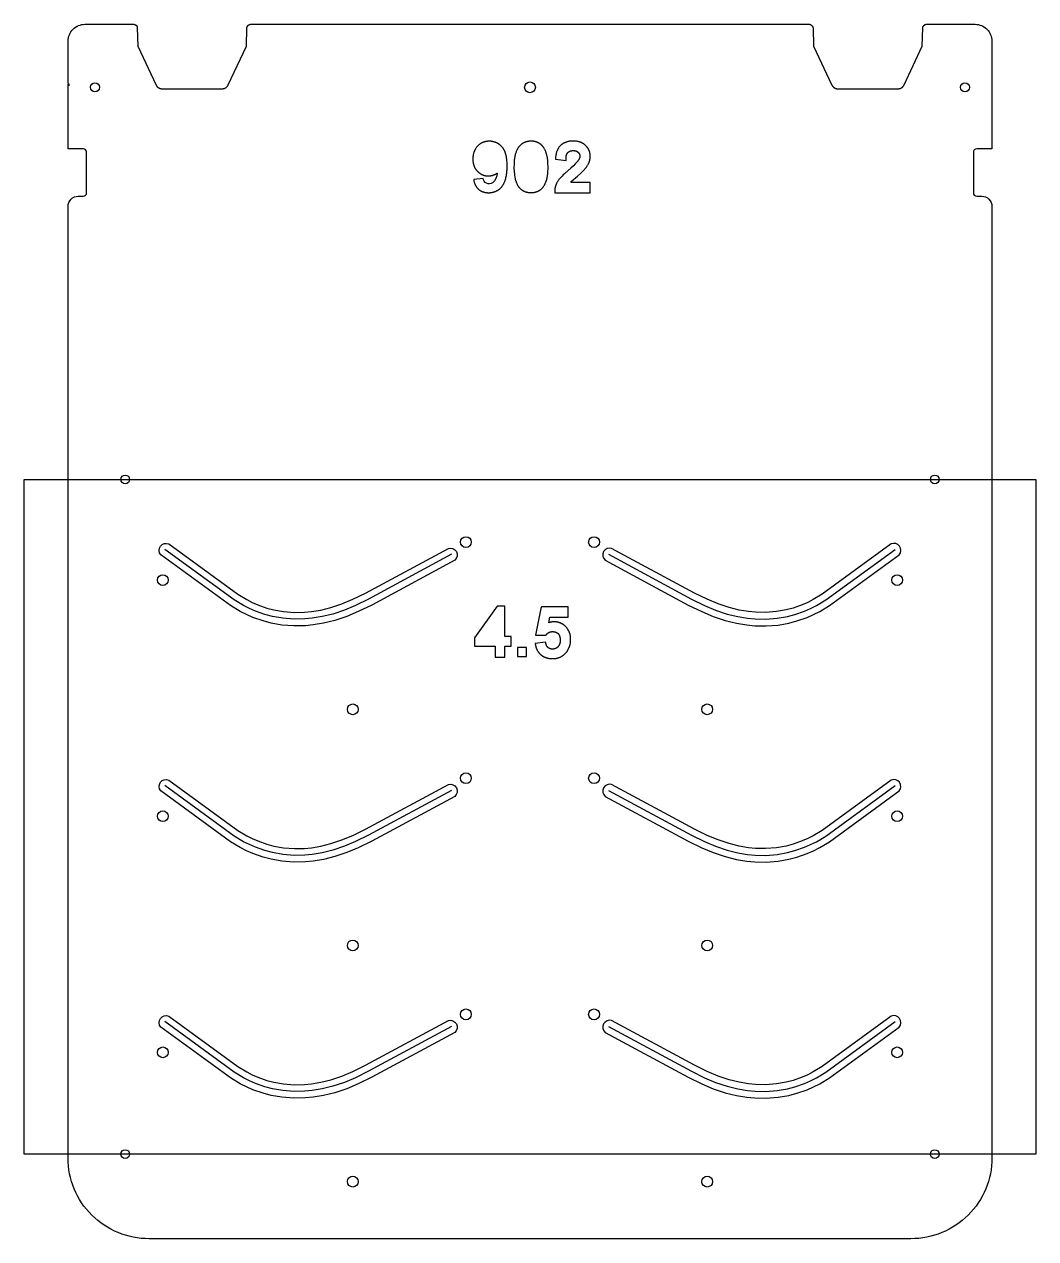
# Model space of a CAD drawing. Extents: x 1404 to 5287, y 970 to 2130.
# Drawn here: x 1765.8 to 2065.8, y 1370.2 to 1730.2 of the extents above; entities that cross this region are included whole.
import ezdxf

# ---------------------------------------------------------------- set-up
doc = ezdxf.new("R2010")
doc.units = 0
doc.header["$MEASUREMENT"] = 0
for name, color, linetype in [('____', 5, 'CONTINUOUS'), ('____78', 3, 'CONTINUOUS'), ('___挂钉孔___', 3, 'CONTINUOUS'), ('底板', 1, 'CONTINUOUS'), ('车缝线', 5, 'CONTINUOUS')]:
    doc.layers.add(name, color=color, linetype=linetype)

msp = doc.modelspace()

# ---------------------------------------------------------------- linework, layer by layer
at = {"layer": '____', "color": 1}
for points in [[(1932.94, 1683.3), (1928.01, 1683.3), (1928.01, 1683.61), (1929.85, 1685.2), (1930.72, 1685.98), (1931.17, 1686.4), (1931.6, 1686.83), (1931.92, 1687.18), (1932.08, 1687.35), (1932.23, 1687.53), (1932.37, 1687.71), (1932.51, 1687.88), (1932.64, 1688.06), (1932.76, 1688.25), (1932.86, 1688.41), (1932.96, 1688.58), (1933.05, 1688.74), (1933.1, 1688.83), (1933.14, 1688.92), (1933.18, 1689), (1933.22, 1689.08), (1933.25, 1689.17), (1933.29, 1689.25), (1933.35, 1689.42), (1933.4, 1689.58), (1933.43, 1689.67), (1933.46, 1689.75), (1933.48, 1689.84), (1933.5, 1689.93), (1933.53, 1690.06), (1933.56, 1690.19), (1933.58, 1690.33), (1933.6, 1690.46), (1933.61, 1690.55), (1933.62, 1690.63), (1933.62, 1690.72), (1933.63, 1690.81), (1933.63, 1690.89), (1933.64, 1690.98), (1933.64, 1691.07), (1933.64, 1691.15), (1933.63, 1691.32), (1933.62, 1691.48), (1933.6, 1691.65), (1933.58, 1691.81), (1933.56, 1691.94), (1933.53, 1692.06), (1933.5, 1692.18), (1933.47, 1692.3), (1933.45, 1692.37), (1933.43, 1692.45), (1933.4, 1692.53), (1933.38, 1692.61), (1933.35, 1692.68), (1933.32, 1692.76), (1933.29, 1692.83), (1933.26, 1692.91), (1933.22, 1692.98), (1933.19, 1693.05), (1933.15, 1693.13), (1933.11, 1693.2), (1933.07, 1693.27), (1933.03, 1693.34), (1932.99, 1693.41), (1932.95, 1693.48), (1932.9, 1693.55), (1932.85, 1693.61), (1932.81, 1693.68), (1932.76, 1693.74), (1932.71, 1693.81), (1932.66, 1693.87), (1932.61, 1693.93), (1932.55, 1694), (1932.46, 1694.1), (1932.37, 1694.2), (1932.27, 1694.29), (1932.17, 1694.39), (1932.1, 1694.44), (1932.04, 1694.5), (1931.97, 1694.55), (1931.9, 1694.61), (1931.82, 1694.67), (1931.73, 1694.74), (1931.64, 1694.8), (1931.55, 1694.86), (1931.45, 1694.91), (1931.36, 1694.97), (1931.26, 1695.02), (1931.16, 1695.07), (1931.02, 1695.14), (1930.87, 1695.2), (1930.72, 1695.26), (1930.57, 1695.31), (1930.49, 1695.34), (1930.4, 1695.37), (1930.23, 1695.42), (1930.05, 1695.46), (1929.88, 1695.5), (1929.7, 1695.53), (1929.52, 1695.55), (1929.33, 1695.58), (1929.14, 1695.59), (1928.95, 1695.6), (1928.77, 1695.61), (1928.58, 1695.61), (1928.39, 1695.61), (1928.2, 1695.6), (1928.02, 1695.59), (1927.89, 1695.58), (1927.77, 1695.57), (1927.64, 1695.55), (1927.52, 1695.54), (1927.4, 1695.52), (1927.27, 1695.49), (1927.15, 1695.47), (1927.03, 1695.44), (1926.92, 1695.41), (1926.81, 1695.38), (1926.7, 1695.35), (1926.59, 1695.32), (1926.48, 1695.28), (1926.38, 1695.24), (1926.27, 1695.2), (1926.17, 1695.16), (1926.09, 1695.12), (1926.01, 1695.09), (1925.94, 1695.05), (1925.86, 1695.01), (1925.79, 1694.97), (1925.71, 1694.93), (1925.64, 1694.89), (1925.57, 1694.84), (1925.5, 1694.8), (1925.43, 1694.75), (1925.36, 1694.7), (1925.29, 1694.66), (1925.23, 1694.61), (1925.16, 1694.56), (1925.09, 1694.5), (1925.03, 1694.45), (1924.92, 1694.36), (1924.82, 1694.26), (1924.72, 1694.16), (1924.62, 1694.05), (1924.53, 1693.95), (1924.44, 1693.84), (1924.35, 1693.72), (1924.27, 1693.61), (1924.22, 1693.54), (1924.18, 1693.46), (1924.13, 1693.39), (1924.09, 1693.32), (1924.05, 1693.25), (1924.01, 1693.17), (1923.97, 1693.1), (1923.93, 1693.02), (1923.89, 1692.94), (1923.86, 1692.86), (1923.79, 1692.7), (1923.73, 1692.54), (1923.67, 1692.37), (1923.62, 1692.19), (1923.57, 1692.01), (1923.52, 1691.84), (1923.49, 1691.66), (1923.45, 1691.47), (1923.43, 1691.29), (1923.4, 1691.11), (1923.38, 1690.93), (1923.32, 1690.27), (1926.46, 1689.8), (1926.47, 1690.61), (1926.47, 1690.71), (1926.47, 1690.82), (1926.48, 1690.92), (1926.49, 1691.02), (1926.51, 1691.12), (1926.52, 1691.21), (1926.53, 1691.25), (1926.54, 1691.3), (1926.55, 1691.34), (1926.56, 1691.39), (1926.58, 1691.43), (1926.59, 1691.47), (1926.6, 1691.51), (1926.61, 1691.55), (1926.63, 1691.59), (1926.64, 1691.63), (1926.66, 1691.67), (1926.68, 1691.71), (1926.69, 1691.74), (1926.71, 1691.78), (1926.73, 1691.81), (1926.75, 1691.84), (1926.76, 1691.88), (1926.78, 1691.91), (1926.81, 1691.94), (1926.83, 1691.98), (1926.85, 1692.01), (1926.87, 1692.04), (1926.89, 1692.07), (1926.92, 1692.1), (1926.94, 1692.12), (1926.96, 1692.15), (1926.99, 1692.18), (1927.02, 1692.21), (1927.04, 1692.23), (1927.07, 1692.26), (1927.1, 1692.29), (1927.13, 1692.31), (1927.15, 1692.34), (1927.18, 1692.36), (1927.21, 1692.38), (1927.24, 1692.4), (1927.27, 1692.43), (1927.3, 1692.45), (1927.34, 1692.47), (1927.37, 1692.49), (1927.4, 1692.51), (1927.43, 1692.53), (1927.47, 1692.54), (1927.5, 1692.56), (1927.53, 1692.58), (1927.57, 1692.59), (1927.61, 1692.61), (1927.64, 1692.62), (1927.68, 1692.64), (1927.71, 1692.65), (1927.75, 1692.66), (1927.79, 1692.67), (1927.83, 1692.69), (1927.87, 1692.7), (1927.91, 1692.71), (1927.95, 1692.72), (1927.99, 1692.73), (1928.03, 1692.73), (1928.12, 1692.75), (1928.17, 1692.75), (1928.21, 1692.76), (1928.31, 1692.77), (1928.41, 1692.78), (1928.5, 1692.78), (1928.6, 1692.78), (1928.69, 1692.78), (1928.78, 1692.77), (1928.87, 1692.76), (1928.96, 1692.75), (1929.04, 1692.74), (1929.12, 1692.73), (1929.16, 1692.72), (1929.2, 1692.71), (1929.24, 1692.7), (1929.28, 1692.69), (1929.32, 1692.68), (1929.35, 1692.67), (1929.39, 1692.66), (1929.43, 1692.64), (1929.46, 1692.63), (1929.5, 1692.62), (1929.53, 1692.6), (1929.56, 1692.59), (1929.6, 1692.57), (1929.63, 1692.56), (1929.66, 1692.54), (1929.69, 1692.52), (1929.72, 1692.51), (1929.75, 1692.49), (1929.78, 1692.47), (1929.81, 1692.45), (1929.84, 1692.43), (1929.87, 1692.41), (1929.9, 1692.39), (1929.93, 1692.37), (1929.96, 1692.34), (1929.98, 1692.32), (1930.01, 1692.3), (1930.04, 1692.27), (1930.06, 1692.25), (1930.09, 1692.23), (1930.11, 1692.2), (1930.13, 1692.18), (1930.16, 1692.15), (1930.18, 1692.12), (1930.2, 1692.1), (1930.22, 1692.07), (1930.24, 1692.05), (1930.26, 1692.02), (1930.28, 1691.99), (1930.3, 1691.97), (1930.32, 1691.94), (1930.34, 1691.91), (1930.35, 1691.89), (1930.37, 1691.86), (1930.38, 1691.83), (1930.4, 1691.81), (1930.41, 1691.78), (1930.42, 1691.75), (1930.43, 1691.72), (1930.45, 1691.69), (1930.46, 1691.66), (1930.47, 1691.64), (1930.48, 1691.61), (1930.49, 1691.58), (1930.49, 1691.55), (1930.5, 1691.52), (1930.51, 1691.49), (1930.52, 1691.46), (1930.52, 1691.43), (1930.53, 1691.39), (1930.53, 1691.36), (1930.54, 1691.33), (1930.54, 1691.29), (1930.54, 1691.26), (1930.55, 1691.23), (1930.55, 1691.19), (1930.55, 1691.15), (1930.55, 1691.1), (1930.55, 1691.06), (1930.55, 1691.02), (1930.54, 1690.98), (1930.54, 1690.95), (1930.54, 1690.92), (1930.53, 1690.88), (1930.53, 1690.84), (1930.52, 1690.8), (1930.51, 1690.76), (1930.5, 1690.72), (1930.49, 1690.68), (1930.48, 1690.64), (1930.47, 1690.61), (1930.46, 1690.57), (1930.44, 1690.53), (1930.43, 1690.49), (1930.4, 1690.42), (1930.38, 1690.38), (1930.36, 1690.33), (1930.32, 1690.25), (1930.28, 1690.16), (1930.23, 1690.08), (1930.18, 1689.99), (1930.12, 1689.9), (1930.06, 1689.81), (1930, 1689.72), (1929.93, 1689.62), (1929.85, 1689.53), (1929.77, 1689.43), (1929.69, 1689.34), (1929.5, 1689.12), (1929.21, 1688.81), (1928.69, 1688.3), (1927.86, 1687.53), (1926.25, 1686.12), (1925.96, 1685.86), (1925.61, 1685.54), (1925.27, 1685.2), (1925.07, 1685), (1924.88, 1684.79), (1924.7, 1684.58), (1924.52, 1684.37), (1924.37, 1684.18), (1924.23, 1683.98), (1924.09, 1683.78), (1923.96, 1683.58), (1923.84, 1683.38), (1923.72, 1683.17), (1923.67, 1683.07), (1923.62, 1682.96), (1923.57, 1682.86), (1923.52, 1682.75), (1923.48, 1682.65), (1923.43, 1682.55), (1923.39, 1682.44), (1923.36, 1682.33), (1923.31, 1682.2), (1923.29, 1682.13), (1923.27, 1682.06), (1923.25, 1681.99), (1923.23, 1681.91), (1923.21, 1681.84), (1923.2, 1681.77), (1923.18, 1681.7), (1923.17, 1681.62), (1923.16, 1681.55), (1923.15, 1681.48), (1923.14, 1681.41), (1923.14, 1681.33), (1923.13, 1681.26), (1923.13, 1681.18), (1923.13, 1681.11), (1923.13, 1681.04), (1923.13, 1680.96), (1923.13, 1680.89), (1923.15, 1680.21), (1933.64, 1680.21), (1933.64, 1683.3)], [(1905.45, 1542.62), (1908.34, 1542.62), (1908.34, 1545.91), (1910.19, 1545.91), (1910.19, 1548.71), (1908.34, 1548.71), (1908.34, 1557.73), (1906.08, 1557.73), (1899.3, 1548.3), (1899.3, 1545.91), (1905.45, 1545.91)], [(1917.33, 1546.68), (1917.35, 1546.47), (1917.37, 1546.36), (1917.38, 1546.26), (1917.4, 1546.16), (1917.42, 1546.05), (1917.44, 1545.95), (1917.47, 1545.85), (1917.49, 1545.75), (1917.52, 1545.65), (1917.55, 1545.55), (1917.58, 1545.45), (1917.61, 1545.36), (1917.65, 1545.26), (1917.68, 1545.17), (1917.72, 1545.07), (1917.76, 1544.98), (1917.8, 1544.89), (1917.85, 1544.8), (1917.89, 1544.71), (1917.94, 1544.62), (1917.99, 1544.53), (1918.04, 1544.45), (1918.09, 1544.36), (1918.15, 1544.28), (1918.21, 1544.19), (1918.27, 1544.11), (1918.33, 1544.03), (1918.39, 1543.95), (1918.45, 1543.88), (1918.52, 1543.8), (1918.58, 1543.73), (1918.65, 1543.65), (1918.72, 1543.58), (1918.8, 1543.51), (1918.87, 1543.44), (1918.95, 1543.37), (1919.02, 1543.31), (1919.1, 1543.24), (1919.18, 1543.18), (1919.26, 1543.12), (1919.34, 1543.06), (1919.43, 1543), (1919.51, 1542.95), (1919.6, 1542.89), (1919.69, 1542.84), (1919.77, 1542.79), (1919.86, 1542.75), (1919.96, 1542.7), (1920.05, 1542.65), (1920.14, 1542.61), (1920.24, 1542.57), (1920.33, 1542.53), (1920.43, 1542.5), (1920.52, 1542.46), (1920.62, 1542.43), (1920.72, 1542.4), (1920.82, 1542.37), (1920.92, 1542.34), (1921.02, 1542.32), (1921.13, 1542.3), (1921.23, 1542.28), (1921.33, 1542.26), (1921.44, 1542.24), (1921.54, 1542.22), (1921.65, 1542.21), (1921.76, 1542.2), (1921.87, 1542.19), (1922.09, 1542.17), (1922.31, 1542.17), (1922.44, 1542.16), (1922.57, 1542.17), (1922.7, 1542.17), (1922.84, 1542.18), (1922.97, 1542.19), (1923.1, 1542.2), (1923.23, 1542.21), (1923.36, 1542.23), (1923.49, 1542.25), (1923.62, 1542.28), (1923.74, 1542.3), (1923.87, 1542.33), (1924, 1542.37), (1924.12, 1542.4), (1924.25, 1542.44), (1924.37, 1542.49), (1924.49, 1542.53), (1924.61, 1542.58), (1924.73, 1542.63), (1924.84, 1542.69), (1924.96, 1542.75), (1925.07, 1542.81), (1925.18, 1542.87), (1925.29, 1542.94), (1925.4, 1543.01), (1925.51, 1543.08), (1925.61, 1543.16), (1925.71, 1543.23), (1925.81, 1543.32), (1925.91, 1543.4), (1926.01, 1543.49), (1926.1, 1543.58), (1926.19, 1543.67), (1926.28, 1543.76), (1926.36, 1543.85), (1926.44, 1543.94), (1926.52, 1544.04), (1926.6, 1544.13), (1926.67, 1544.23), (1926.75, 1544.33), (1926.81, 1544.42), (1926.87, 1544.51), (1926.93, 1544.6), (1926.98, 1544.69), (1927.04, 1544.78), (1927.09, 1544.88), (1927.14, 1544.97), (1927.19, 1545.07), (1927.24, 1545.16), (1927.29, 1545.26), (1927.33, 1545.36), (1927.38, 1545.46), (1927.42, 1545.56), (1927.45, 1545.66), (1927.49, 1545.76), (1927.53, 1545.86), (1927.56, 1545.97), (1927.59, 1546.07), (1927.62, 1546.17), (1927.65, 1546.28), (1927.67, 1546.39), (1927.7, 1546.49), (1927.72, 1546.6), (1927.74, 1546.71), (1927.75, 1546.82), (1927.77, 1546.93), (1927.8, 1547.15), (1927.82, 1547.37), (1927.83, 1547.6), (1927.83, 1547.83), (1927.83, 1548.06), (1927.82, 1548.29), (1927.81, 1548.41), (1927.8, 1548.52), (1927.79, 1548.64), (1927.77, 1548.75), (1927.76, 1548.86), (1927.74, 1548.98), (1927.72, 1549.09), (1927.69, 1549.2), (1927.67, 1549.31), (1927.64, 1549.42), (1927.61, 1549.53), (1927.58, 1549.64), (1927.54, 1549.74), (1927.51, 1549.85), (1927.47, 1549.95), (1927.43, 1550.06), (1927.38, 1550.16), (1927.34, 1550.26), (1927.29, 1550.36), (1927.24, 1550.46), (1927.19, 1550.56), (1927.14, 1550.65), (1927.08, 1550.75), (1927.02, 1550.84), (1926.96, 1550.93), (1926.9, 1551.02), (1926.83, 1551.11), (1926.77, 1551.2), (1926.7, 1551.29), (1926.63, 1551.37), (1926.56, 1551.46), (1926.48, 1551.54), (1926.41, 1551.62), (1926.33, 1551.7), (1926.25, 1551.77), (1926.18, 1551.85), (1926.1, 1551.92), (1926.01, 1551.99), (1925.93, 1552.06), (1925.85, 1552.12), (1925.76, 1552.19), (1925.67, 1552.25), (1925.58, 1552.31), (1925.5, 1552.37), (1925.41, 1552.43), (1925.31, 1552.48), (1925.22, 1552.53), (1925.13, 1552.58), (1925.03, 1552.63), (1924.94, 1552.67), (1924.84, 1552.72), (1924.74, 1552.76), (1924.65, 1552.79), (1924.55, 1552.83), (1924.45, 1552.86), (1924.35, 1552.89), (1924.24, 1552.92), (1924.14, 1552.95), (1924.04, 1552.97), (1923.93, 1553), (1923.82, 1553.02), (1923.72, 1553.03), (1923.61, 1553.05), (1923.5, 1553.06), (1923.4, 1553.07), (1923.29, 1553.08), (1923.19, 1553.09), (1923.09, 1553.09), (1922.99, 1553.09), (1922.89, 1553.09), (1922.73, 1553.09), (1922.63, 1553.09), (1922.53, 1553.08), (1922.43, 1553.07), (1922.33, 1553.06), (1922.24, 1553.05), (1922.14, 1553.03), (1922.04, 1553.01), (1921.95, 1552.99), (1921.79, 1552.96), (1921.64, 1552.92), (1921.48, 1552.87), (1921.33, 1552.82), (1921.66, 1554.48), (1927.07, 1554.48), (1927.07, 1557.56), (1919.14, 1557.56), (1919.02, 1557), (1917.45, 1549.12), (1920.48, 1549.08), (1920.48, 1549.08), (1920.5, 1549.12), (1920.52, 1549.15), (1920.55, 1549.19), (1920.57, 1549.22), (1920.6, 1549.26), (1920.62, 1549.29), (1920.65, 1549.32), (1920.67, 1549.36), (1920.7, 1549.39), (1920.73, 1549.42), (1920.76, 1549.45), (1920.78, 1549.48), (1920.81, 1549.51), (1920.84, 1549.54), (1920.87, 1549.57), (1920.9, 1549.6), (1920.94, 1549.63), (1920.97, 1549.66), (1921, 1549.68), (1921.03, 1549.71), (1921.1, 1549.76), (1921.17, 1549.81), (1921.25, 1549.86), (1921.28, 1549.88), (1921.32, 1549.9), (1921.35, 1549.92), (1921.39, 1549.94), (1921.43, 1549.96), (1921.47, 1549.98), (1921.5, 1550), (1921.54, 1550.01), (1921.58, 1550.03), (1921.62, 1550.04), (1921.66, 1550.06), (1921.7, 1550.07), (1921.74, 1550.08), (1921.78, 1550.1), (1921.83, 1550.11), (1921.87, 1550.12), (1921.92, 1550.13), (1921.97, 1550.14), (1922.01, 1550.14), (1922.06, 1550.15), (1922.11, 1550.16), (1922.16, 1550.16), (1922.21, 1550.17), (1922.27, 1550.17), (1922.33, 1550.17), (1922.38, 1550.18), (1922.44, 1550.18), (1922.5, 1550.18), (1922.62, 1550.17), (1922.68, 1550.17), (1922.74, 1550.16), (1922.8, 1550.16), (1922.86, 1550.15), (1922.92, 1550.14), (1922.99, 1550.13), (1923.05, 1550.12), (1923.11, 1550.11), (1923.18, 1550.1), (1923.24, 1550.08), (1923.31, 1550.06), (1923.38, 1550.04), (1923.44, 1550.01), (1923.5, 1549.99), (1923.56, 1549.96), (1923.62, 1549.94), (1923.67, 1549.91), (1923.72, 1549.88), (1923.78, 1549.85), (1923.83, 1549.81), (1923.88, 1549.78), (1923.93, 1549.74), (1923.98, 1549.7), (1924.03, 1549.66), (1924.06, 1549.63), (1924.09, 1549.6), (1924.12, 1549.57), (1924.15, 1549.54), (1924.18, 1549.51), (1924.21, 1549.47), (1924.23, 1549.44), (1924.26, 1549.41), (1924.29, 1549.37), (1924.32, 1549.33), (1924.34, 1549.29), (1924.37, 1549.25), (1924.39, 1549.21), (1924.42, 1549.17), (1924.44, 1549.13), (1924.46, 1549.08), (1924.49, 1549.02), (1924.52, 1548.96), (1924.55, 1548.89), (1924.57, 1548.83), (1924.6, 1548.76), (1924.62, 1548.69), (1924.64, 1548.62), (1924.65, 1548.55), (1924.67, 1548.46), (1924.69, 1548.37), (1924.71, 1548.28), (1924.72, 1548.19), (1924.73, 1548.12), (1924.73, 1548.04), (1924.74, 1547.97), (1924.74, 1547.89), (1924.75, 1547.74), (1924.74, 1547.59), (1924.74, 1547.5), (1924.74, 1547.41), (1924.73, 1547.32), (1924.72, 1547.23), (1924.71, 1547.14), (1924.7, 1547.05), (1924.68, 1546.96), (1924.66, 1546.88), (1924.65, 1546.82), (1924.64, 1546.77), (1924.62, 1546.71), (1924.61, 1546.66), (1924.59, 1546.6), (1924.57, 1546.55), (1924.55, 1546.49), (1924.54, 1546.44), (1924.51, 1546.39), (1924.49, 1546.34), (1924.47, 1546.28), (1924.45, 1546.23), (1924.42, 1546.18), (1924.39, 1546.13), (1924.37, 1546.09), (1924.34, 1546.04), (1924.3, 1545.98), (1924.26, 1545.92), (1924.22, 1545.86), (1924.17, 1545.81), (1924.13, 1545.75), (1924.08, 1545.7), (1924.03, 1545.65), (1923.98, 1545.59), (1923.94, 1545.55), (1923.89, 1545.5), (1923.83, 1545.46), (1923.78, 1545.42), (1923.73, 1545.38), (1923.67, 1545.34), (1923.62, 1545.3), (1923.59, 1545.29), (1923.56, 1545.27), (1923.51, 1545.24), (1923.45, 1545.21), (1923.39, 1545.18), (1923.33, 1545.16), (1923.27, 1545.13), (1923.2, 1545.11), (1923.14, 1545.09), (1923.08, 1545.07), (1923.01, 1545.06), (1922.94, 1545.04), (1922.87, 1545.03), (1922.8, 1545.02), (1922.73, 1545.01), (1922.66, 1545.01), (1922.58, 1545), (1922.51, 1545), (1922.45, 1545), (1922.4, 1545), (1922.34, 1545), (1922.29, 1545), (1922.24, 1545.01), (1922.18, 1545.01), (1922.13, 1545.02), (1922.08, 1545.02), (1922.02, 1545.03), (1921.97, 1545.04), (1921.92, 1545.05), (1921.87, 1545.06), (1921.82, 1545.08), (1921.77, 1545.09), (1921.71, 1545.11), (1921.67, 1545.13), (1921.62, 1545.15), (1921.57, 1545.17), (1921.53, 1545.19), (1921.48, 1545.21), (1921.44, 1545.23), (1921.39, 1545.26), (1921.35, 1545.28), (1921.31, 1545.31), (1921.27, 1545.34), (1921.22, 1545.37), (1921.18, 1545.4), (1921.14, 1545.44), (1921.11, 1545.47), (1921.07, 1545.51), (1921.03, 1545.54), (1921, 1545.58), (1920.96, 1545.62), (1920.93, 1545.66), (1920.9, 1545.7), (1920.87, 1545.74), (1920.83, 1545.79), (1920.8, 1545.84), (1920.77, 1545.89), (1920.74, 1545.94), (1920.71, 1545.99), (1920.69, 1546.05), (1920.66, 1546.1), (1920.64, 1546.16), (1920.61, 1546.22), (1920.59, 1546.29), (1920.56, 1546.35), (1920.54, 1546.42), (1920.52, 1546.49), (1920.5, 1546.56), (1920.48, 1546.64), (1920.46, 1546.71), (1920.44, 1546.79), (1920.43, 1546.87), (1920.4, 1547.02), (1920.4, 1547.02), (1917.33, 1546.68), (1917.33, 1546.68)]]:
    msp.add_lwpolyline(points, close=True, dxfattribs=at)
msp.add_lwpolyline([(1899.07, 1684.19), (1899.07, 1684.19), (1899.12, 1683.86), (1899.15, 1683.7), (1899.19, 1683.54), (1899.23, 1683.39), (1899.27, 1683.23), (1899.32, 1683.08), (1899.38, 1682.93), (1899.44, 1682.79), (1899.47, 1682.72), (1899.5, 1682.65), (1899.53, 1682.58), (1899.57, 1682.51), (1899.6, 1682.45), (1899.64, 1682.38), (1899.68, 1682.31), (1899.72, 1682.25), (1899.76, 1682.18), (1899.8, 1682.12), (1899.84, 1682.06), (1899.89, 1682), (1899.93, 1681.93), (1899.98, 1681.87), (1900.03, 1681.82), (1900.07, 1681.76), (1900.12, 1681.7), (1900.17, 1681.64), (1900.23, 1681.59), (1900.28, 1681.53), (1900.33, 1681.48), (1900.39, 1681.43), (1900.44, 1681.38), (1900.5, 1681.33), (1900.56, 1681.28), (1900.61, 1681.23), (1900.67, 1681.18), (1900.73, 1681.14), (1900.79, 1681.09), (1900.86, 1681.05), (1900.92, 1681.01), (1900.98, 1680.97), (1901.05, 1680.93), (1901.11, 1680.89), (1901.18, 1680.85), (1901.24, 1680.81), (1901.31, 1680.78), (1901.38, 1680.75), (1901.45, 1680.71), (1901.52, 1680.68), (1901.59, 1680.65), (1901.66, 1680.62), (1901.73, 1680.59), (1901.8, 1680.57), (1901.87, 1680.54), (1901.95, 1680.52), (1902.02, 1680.5), (1902.1, 1680.47), (1902.25, 1680.43), (1902.4, 1680.4), (1902.56, 1680.37), (1902.71, 1680.35), (1902.87, 1680.33), (1903.03, 1680.31), (1903.18, 1680.3), (1903.33, 1680.29), (1903.47, 1680.29), (1903.61, 1680.29), (1903.75, 1680.3), (1903.88, 1680.3), (1904, 1680.31), (1904.13, 1680.32), (1904.26, 1680.34), (1904.36, 1680.35), (1904.47, 1680.37), (1904.57, 1680.39), (1904.68, 1680.41), (1904.78, 1680.43), (1904.89, 1680.45), (1904.99, 1680.48), (1905.09, 1680.51), (1905.19, 1680.54), (1905.29, 1680.58), (1905.39, 1680.61), (1905.48, 1680.65), (1905.58, 1680.69), (1905.68, 1680.73), (1905.77, 1680.77), (1905.86, 1680.82), (1905.95, 1680.87), (1906.05, 1680.92), (1906.13, 1680.97), (1906.22, 1681.02), (1906.31, 1681.08), (1906.4, 1681.14), (1906.48, 1681.2), (1906.56, 1681.26), (1906.68, 1681.35), (1906.79, 1681.45), (1906.9, 1681.54), (1907.01, 1681.64), (1907.11, 1681.74), (1907.2, 1681.85), (1907.29, 1681.95), (1907.38, 1682.06), (1907.47, 1682.16), (1907.55, 1682.27), (1907.63, 1682.38), (1907.7, 1682.49), (1907.77, 1682.6), (1907.84, 1682.71), (1907.91, 1682.83), (1907.97, 1682.94), (1908.03, 1683.06), (1908.09, 1683.18), (1908.15, 1683.31), (1908.21, 1683.44), (1908.26, 1683.57), (1908.31, 1683.7), (1908.36, 1683.83), (1908.41, 1683.97), (1908.5, 1684.24), (1908.58, 1684.52), (1908.65, 1684.81), (1908.72, 1685.12), (1908.78, 1685.42), (1908.83, 1685.75), (1908.88, 1686.08), (1908.91, 1686.42), (1908.94, 1686.75), (1908.97, 1687.06), (1908.98, 1687.37), (1909, 1687.99), (1909, 1688.34), (1909, 1688.69), (1908.99, 1689.04), (1908.97, 1689.39), (1908.95, 1689.69), (1908.92, 1689.98), (1908.88, 1690.28), (1908.84, 1690.57), (1908.79, 1690.89), (1908.72, 1691.21), (1908.68, 1691.37), (1908.64, 1691.53), (1908.6, 1691.69), (1908.55, 1691.84), (1908.51, 1691.98), (1908.47, 1692.11), (1908.42, 1692.24), (1908.37, 1692.37), (1908.31, 1692.51), (1908.26, 1692.63), (1908.2, 1692.76), (1908.13, 1692.89), (1908.05, 1693.04), (1908.01, 1693.12), (1907.97, 1693.19), (1907.92, 1693.27), (1907.87, 1693.34), (1907.82, 1693.41), (1907.77, 1693.48), (1907.7, 1693.59), (1907.62, 1693.68), (1907.54, 1693.78), (1907.46, 1693.87), (1907.39, 1693.95), (1907.32, 1694.03), (1907.25, 1694.1), (1907.17, 1694.18), (1907.09, 1694.25), (1907.02, 1694.32), (1906.94, 1694.39), (1906.86, 1694.46), (1906.75, 1694.54), (1906.65, 1694.62), (1906.56, 1694.68), (1906.48, 1694.74), (1906.39, 1694.79), (1906.31, 1694.85), (1906.22, 1694.9), (1906.13, 1694.95), (1906.04, 1695), (1905.95, 1695.04), (1905.85, 1695.09), (1905.76, 1695.13), (1905.66, 1695.17), (1905.57, 1695.21), (1905.47, 1695.25), (1905.37, 1695.28), (1905.27, 1695.31), (1905.17, 1695.34), (1905.07, 1695.37), (1904.97, 1695.39), (1904.87, 1695.42), (1904.77, 1695.44), (1904.67, 1695.46), (1904.57, 1695.48), (1904.46, 1695.49), (1904.36, 1695.5), (1904.26, 1695.52), (1904.15, 1695.53), (1904.05, 1695.53), (1903.94, 1695.54), (1903.79, 1695.54), (1903.63, 1695.55), (1903.47, 1695.54), (1903.31, 1695.53), (1903.19, 1695.52), (1903.07, 1695.51), (1902.96, 1695.5), (1902.84, 1695.48), (1902.72, 1695.46), (1902.6, 1695.44), (1902.48, 1695.41), (1902.37, 1695.38), (1902.25, 1695.35), (1902.13, 1695.31), (1902.01, 1695.27), (1901.89, 1695.23), (1901.78, 1695.18), (1901.66, 1695.13), (1901.55, 1695.08), (1901.44, 1695.03), (1901.33, 1694.97), (1901.22, 1694.91), (1901.12, 1694.84), (1901.02, 1694.78), (1900.91, 1694.71), (1900.81, 1694.63), (1900.72, 1694.56), (1900.62, 1694.48), (1900.53, 1694.4), (1900.43, 1694.32), (1900.34, 1694.23), (1900.26, 1694.14), (1900.17, 1694.05), (1900.09, 1693.95), (1900.01, 1693.86), (1899.93, 1693.76), (1899.85, 1693.65), (1899.78, 1693.55), (1899.71, 1693.44), (1899.64, 1693.33), (1899.58, 1693.22), (1899.51, 1693.11), (1899.45, 1693), (1899.4, 1692.88), (1899.34, 1692.77), (1899.29, 1692.65), (1899.24, 1692.53), (1899.19, 1692.4), (1899.14, 1692.28), (1899.1, 1692.16), (1899.06, 1692.03), (1899.03, 1691.91), (1898.99, 1691.78), (1898.96, 1691.65), (1898.93, 1691.52), (1898.91, 1691.39), (1898.89, 1691.26), (1898.87, 1691.13), (1898.85, 1691), (1898.84, 1690.87), (1898.82, 1690.68), (1898.81, 1690.5), (1898.81, 1690.31), (1898.81, 1690.12), (1898.82, 1689.95), (1898.83, 1689.78), (1898.85, 1689.59), (1898.87, 1689.39), (1898.9, 1689.21), (1898.93, 1689.02), (1898.95, 1688.93), (1898.98, 1688.83), (1899, 1688.74), (1899.03, 1688.65), (1899.05, 1688.56), (1899.08, 1688.47), (1899.11, 1688.38), (1899.14, 1688.3), (1899.17, 1688.21), (1899.21, 1688.12), (1899.25, 1688.04), (1899.28, 1687.95), (1899.32, 1687.87), (1899.36, 1687.79), (1899.41, 1687.71), (1899.45, 1687.63), (1899.5, 1687.55), (1899.54, 1687.47), (1899.59, 1687.39), (1899.64, 1687.31), (1899.69, 1687.24), (1899.75, 1687.16), (1899.8, 1687.09), (1899.86, 1687.02), (1899.92, 1686.95), (1899.97, 1686.88), (1900.04, 1686.81), (1900.1, 1686.74), (1900.16, 1686.67), (1900.22, 1686.61), (1900.28, 1686.55), (1900.35, 1686.48), (1900.42, 1686.42), (1900.48, 1686.36), (1900.55, 1686.3), (1900.62, 1686.25), (1900.69, 1686.19), (1900.76, 1686.14), (1900.83, 1686.09), (1900.9, 1686.04), (1900.97, 1685.99), (1901.05, 1685.94), (1901.12, 1685.89), (1901.2, 1685.85), (1901.27, 1685.81), (1901.35, 1685.77), (1901.43, 1685.73), (1901.5, 1685.69), (1901.58, 1685.65), (1901.66, 1685.62), (1901.74, 1685.58), (1901.82, 1685.55), (1901.9, 1685.52), (1901.99, 1685.49), (1902.07, 1685.47), (1902.15, 1685.44), (1902.23, 1685.42), (1902.32, 1685.4), (1902.4, 1685.38), (1902.49, 1685.36), (1902.57, 1685.34), (1902.66, 1685.33), (1902.74, 1685.32), (1902.82, 1685.31), (1902.91, 1685.3), (1902.99, 1685.29), (1903.16, 1685.28), (1903.3, 1685.27), (1903.43, 1685.27), (1903.56, 1685.27), (1903.7, 1685.28), (1903.8, 1685.28), (1903.9, 1685.29), (1904, 1685.3), (1904.1, 1685.32), (1904.2, 1685.33), (1904.3, 1685.35), (1904.4, 1685.37), (1904.49, 1685.39), (1904.62, 1685.43), (1904.74, 1685.46), (1904.87, 1685.5), (1904.99, 1685.54), (1905.08, 1685.58), (1905.17, 1685.61), (1905.26, 1685.65), (1905.35, 1685.69), (1905.44, 1685.73), (1905.53, 1685.78), (1905.62, 1685.82), (1905.71, 1685.87), (1905.77, 1685.91), (1905.84, 1685.95), (1905.91, 1686), (1905.98, 1686.04), (1906.03, 1686.08, -0.189814), (1904.67, 1683.24, -0.57476), (1901.85, 1684.54), (1901.85, 1684.54)], format="xyb", close=True, dxfattribs=at)
for points in [[(1911.02, 1687.93), (1911.02, 1687.41), (1911.04, 1686.89), (1911.08, 1686.37), (1911.13, 1685.85), (1911.18, 1685.44), (1911.25, 1685.03), (1911.29, 1684.83), (1911.33, 1684.63), (1911.37, 1684.43), (1911.42, 1684.23), (1911.5, 1683.97), (1911.58, 1683.71), (1911.62, 1683.58), (1911.67, 1683.46), (1911.72, 1683.33), (1911.77, 1683.21), (1911.84, 1683.03), (1911.92, 1682.86), (1912, 1682.7), (1912.09, 1682.53), (1912.19, 1682.37), (1912.24, 1682.29), (1912.29, 1682.21), (1912.34, 1682.13), (1912.39, 1682.06), (1912.45, 1681.98), (1912.5, 1681.91), (1912.51, 1681.9), (1912.6, 1681.79), (1912.7, 1681.69), (1912.79, 1681.59), (1912.89, 1681.49), (1912.99, 1681.4), (1913.1, 1681.31), (1913.21, 1681.22), (1913.32, 1681.13), (1913.38, 1681.09), (1913.44, 1681.05), (1913.5, 1681.01), (1913.56, 1680.97), (1913.62, 1680.93), (1913.68, 1680.9), (1913.75, 1680.86), (1913.81, 1680.83), (1913.94, 1680.76), (1914.07, 1680.7), (1914.2, 1680.65), (1914.34, 1680.59), (1914.47, 1680.55), (1914.61, 1680.51), (1914.75, 1680.47), (1914.89, 1680.43), (1915.02, 1680.41), (1915.16, 1680.38), (1915.31, 1680.36), (1915.45, 1680.34), (1915.6, 1680.33), (1915.76, 1680.32), (1915.91, 1680.31), (1916.06, 1680.31), (1916.28, 1680.31), (1916.38, 1680.32), (1916.49, 1680.32), (1916.59, 1680.33), (1916.7, 1680.34), (1916.81, 1680.35), (1916.91, 1680.37), (1917.02, 1680.39), (1917.12, 1680.41), (1917.23, 1680.43), (1917.33, 1680.45), (1917.43, 1680.48), (1917.54, 1680.51), (1917.64, 1680.54), (1917.74, 1680.57), (1917.84, 1680.61), (1917.93, 1680.64), (1918.03, 1680.68), (1918.12, 1680.73), (1918.22, 1680.77), (1918.31, 1680.82), (1918.4, 1680.87), (1918.49, 1680.92), (1918.59, 1680.98), (1918.69, 1681.05), (1918.78, 1681.12), (1918.88, 1681.19), (1918.97, 1681.26), (1919.06, 1681.34), (1919.15, 1681.42), (1919.24, 1681.5), (1919.3, 1681.56), (1919.36, 1681.62), (1919.41, 1681.68), (1919.47, 1681.74), (1919.53, 1681.81), (1919.58, 1681.87), (1919.64, 1681.94), (1919.69, 1682.01), (1919.79, 1682.14), (1919.88, 1682.28), (1919.98, 1682.43), (1920.06, 1682.57), (1920.12, 1682.67), (1920.17, 1682.77), (1920.22, 1682.87), (1920.27, 1682.97), (1920.32, 1683.08), (1920.37, 1683.18), (1920.45, 1683.39), (1920.51, 1683.53), (1920.55, 1683.66), (1920.6, 1683.8), (1920.65, 1683.94), (1920.72, 1684.19), (1920.78, 1684.44), (1920.84, 1684.69), (1920.89, 1684.95), (1920.94, 1685.23), (1920.98, 1685.51), (1921.02, 1685.8), (1921.05, 1686.08), (1921.07, 1686.38), (1921.09, 1686.68), (1921.12, 1687.27), (1921.13, 1687.71), (1921.13, 1688.14), (1921.11, 1688.73), (1921.09, 1689.32), (1921.05, 1689.8), (1921.02, 1690.04), (1921, 1690.28), (1920.97, 1690.51), (1920.93, 1690.73), (1920.89, 1690.93), (1920.85, 1691.12), (1920.81, 1691.32), (1920.75, 1691.51), (1920.71, 1691.68), (1920.6, 1692.03), (1920.54, 1692.19), (1920.48, 1692.35), (1920.42, 1692.51), (1920.36, 1692.66), (1920.29, 1692.81), (1920.23, 1692.95), (1920.16, 1693.09), (1920.09, 1693.23), (1920.01, 1693.36), (1919.96, 1693.46), (1919.9, 1693.55), (1919.84, 1693.65), (1919.78, 1693.74), (1919.69, 1693.86), (1919.65, 1693.92), (1919.6, 1693.98), (1919.56, 1694.04), (1919.51, 1694.09), (1919.46, 1694.15), (1919.41, 1694.2), (1919.34, 1694.28), (1919.27, 1694.35), (1919.2, 1694.42), (1919.12, 1694.49), (1919.05, 1694.55), (1918.97, 1694.61), (1918.89, 1694.68), (1918.81, 1694.74), (1918.75, 1694.78), (1918.68, 1694.82), (1918.62, 1694.87), (1918.56, 1694.91), (1918.49, 1694.95), (1918.42, 1694.99), (1918.36, 1695.02), (1918.29, 1695.06), (1918.2, 1695.1), (1918.11, 1695.14), (1918.03, 1695.18), (1917.94, 1695.22), (1917.85, 1695.25), (1917.76, 1695.29), (1917.67, 1695.32), (1917.58, 1695.35), (1917.5, 1695.37), (1917.42, 1695.39), (1917.34, 1695.41), (1917.26, 1695.43), (1917.1, 1695.47), (1916.94, 1695.49), (1916.78, 1695.52), (1916.62, 1695.54), (1916.46, 1695.55), (1916.3, 1695.56), (1916.09, 1695.56), (1915.89, 1695.56), (1915.78, 1695.56), (1915.68, 1695.55), (1915.58, 1695.54), (1915.48, 1695.53), (1915.38, 1695.52), (1915.29, 1695.51), (1915.2, 1695.5), (1915.1, 1695.48), (1915.01, 1695.46), (1914.92, 1695.44), (1914.83, 1695.42), (1914.74, 1695.4), (1914.65, 1695.38), (1914.56, 1695.35), (1914.47, 1695.32), (1914.38, 1695.29), (1914.29, 1695.26), (1914.2, 1695.22), (1914.12, 1695.19), (1914.03, 1695.15), (1913.94, 1695.11), (1913.85, 1695.06), (1913.77, 1695.01), (1913.68, 1694.96), (1913.6, 1694.91), (1913.51, 1694.86), (1913.43, 1694.81), (1913.35, 1694.75), (1913.27, 1694.69), (1913.19, 1694.62), (1913.11, 1694.56), (1913.04, 1694.49), (1912.94, 1694.4), (1912.84, 1694.3), (1912.74, 1694.2), (1912.65, 1694.1), (1912.56, 1694), (1912.48, 1693.89), (1912.4, 1693.78), (1912.32, 1693.67), (1912.26, 1693.58), (1912.2, 1693.49), (1912.14, 1693.39), (1912.09, 1693.3), (1912.03, 1693.2), (1911.98, 1693.11), (1911.93, 1693.01), (1911.88, 1692.91), (1911.79, 1692.72), (1911.71, 1692.52), (1911.63, 1692.32), (1911.56, 1692.12), (1911.49, 1691.88), (1911.42, 1691.64), (1911.35, 1691.39), (1911.3, 1691.14), (1911.25, 1690.86), (1911.2, 1690.58), (1911.16, 1690.3), (1911.12, 1690.02), (1911.09, 1689.64), (1911.06, 1689.26), (1911.03, 1688.59), (1911.02, 1687.93)], [(1912.07, 1542.82), (1914.72, 1542.82), (1914.72, 1545.47), (1912.07, 1545.47), (1912.07, 1542.82)]]:
    msp.add_lwpolyline(points, dxfattribs=at)
at = {"layer": '____78', "color": 3}
msp.add_lwpolyline([(1778.77, 1712.73), (1778.77, 1725.22, -0.414259), (1783.77, 1730.22), (1798.28, 1730.21), (1798.3, 1730.21), (1798.33, 1730.21), (1798.35, 1730.21), (1798.38, 1730.2), (1798.4, 1730.2), (1798.43, 1730.19), (1798.45, 1730.19), (1798.47, 1730.18), (1798.5, 1730.18), (1798.52, 1730.17), (1798.54, 1730.16), (1798.57, 1730.15), (1798.59, 1730.14), (1798.61, 1730.14), (1798.63, 1730.13), (1798.65, 1730.12), (1798.68, 1730.11), (1798.7, 1730.1), (1798.72, 1730.08), (1798.74, 1730.07), (1798.76, 1730.06), (1798.78, 1730.05), (1798.8, 1730.03), (1798.82, 1730.02), (1798.84, 1730.01), (1798.86, 1729.99), (1798.88, 1729.98), (1798.89, 1729.96), (1798.91, 1729.95), (1798.93, 1729.93), (1798.95, 1729.92), (1798.96, 1729.9), (1798.98, 1729.88), (1799, 1729.87), (1799.01, 1729.85), (1799.03, 1729.83), (1799.04, 1729.81), (1799.06, 1729.79), (1799.07, 1729.77), (1799.09, 1729.75), (1799.1, 1729.74), (1799.11, 1729.72), (1799.12, 1729.7), (1799.14, 1729.67), (1799.15, 1729.65), (1799.16, 1729.63), (1799.17, 1729.61), (1799.18, 1729.59), (1799.19, 1729.57), (1799.2, 1729.55), (1799.21, 1729.52), (1799.22, 1729.5), (1799.23, 1729.48), (1799.23, 1729.46), (1799.24, 1729.43), (1799.25, 1729.41), (1799.25, 1729.39), (1799.26, 1729.36), (1799.26, 1729.34), (1799.27, 1729.31), (1799.27, 1729.29), (1799.27, 1729.26), (1799.28, 1729.24), (1799.28, 1729.21), (1799.45, 1723.77), (1799.45, 1723.77), (1804.86, 1712.2), (1804.87, 1712.17), (1804.89, 1712.14), (1804.91, 1712.11), (1804.93, 1712.07), (1804.95, 1712.04), (1804.96, 1712.01), (1804.98, 1711.98), (1805.01, 1711.96), (1805.03, 1711.93), (1805.05, 1711.9), (1805.07, 1711.87), (1805.09, 1711.84), (1805.11, 1711.82), (1805.14, 1711.79), (1805.16, 1711.76), (1805.18, 1711.74), (1805.21, 1711.71), (1805.23, 1711.69), (1805.26, 1711.66), (1805.28, 1711.64), (1805.31, 1711.61), (1805.34, 1711.59), (1805.36, 1711.57), (1805.39, 1711.55), (1805.42, 1711.53), (1805.45, 1711.5), (1805.48, 1711.48), (1805.5, 1711.46), (1805.53, 1711.44), (1805.56, 1711.42), (1805.59, 1711.41), (1805.62, 1711.39), (1805.65, 1711.37), (1805.68, 1711.35), (1805.71, 1711.34), (1805.75, 1711.32), (1805.78, 1711.31), (1805.81, 1711.29), (1805.84, 1711.28), (1805.87, 1711.26), (1805.91, 1711.25), (1805.94, 1711.24), (1805.97, 1711.23), (1806, 1711.21), (1806.04, 1711.2), (1806.07, 1711.19), (1806.11, 1711.18), (1806.14, 1711.17), (1806.17, 1711.17), (1806.21, 1711.16), (1806.24, 1711.15), (1806.28, 1711.14), (1806.31, 1711.14), (1806.35, 1711.13), (1806.38, 1711.13), (1806.42, 1711.12), (1806.46, 1711.12), (1806.49, 1711.12), (1806.53, 1711.11), (1806.56, 1711.11), (1806.6, 1711.11), (1824.46, 1711.11), (1824.54, 1711.11), (1824.57, 1711.11), (1824.61, 1711.12), (1824.64, 1711.12), (1824.68, 1711.12), (1824.72, 1711.13), (1824.75, 1711.13), (1824.79, 1711.14), (1824.82, 1711.14), (1824.86, 1711.15), (1824.89, 1711.16), (1824.93, 1711.16), (1824.96, 1711.17), (1824.99, 1711.18), (1825.03, 1711.19), (1825.06, 1711.2), (1825.1, 1711.21), (1825.13, 1711.22), (1825.16, 1711.24), (1825.2, 1711.25), (1825.23, 1711.26), (1825.26, 1711.28), (1825.29, 1711.29), (1825.32, 1711.3), (1825.36, 1711.32), (1825.39, 1711.34), (1825.42, 1711.35), (1825.45, 1711.37), (1825.48, 1711.39), (1825.51, 1711.4), (1825.54, 1711.42), (1825.57, 1711.44), (1825.6, 1711.46), (1825.63, 1711.48), (1825.65, 1711.5), (1825.68, 1711.52), (1825.71, 1711.55), (1825.74, 1711.57), (1825.76, 1711.59), (1825.79, 1711.61), (1825.82, 1711.64), (1825.84, 1711.66), (1825.87, 1711.69), (1825.89, 1711.71), (1825.92, 1711.74), (1825.94, 1711.76), (1825.96, 1711.79), (1825.99, 1711.81), (1826.01, 1711.84), (1826.03, 1711.87), (1826.05, 1711.9), (1826.08, 1711.93), (1826.1, 1711.95), (1826.12, 1711.98), (1826.14, 1712.01), (1826.16, 1712.04), (1826.17, 1712.07), (1826.19, 1712.11), (1826.21, 1712.14), (1826.23, 1712.17), (1826.24, 1712.2), (1826.26, 1712.23), (1831.64, 1723.77), (1831.82, 1729.21), (1831.82, 1729.24), (1831.82, 1729.26), (1831.83, 1729.29), (1831.83, 1729.31), (1831.84, 1729.33), (1831.84, 1729.36), (1831.85, 1729.38), (1831.85, 1729.41), (1831.86, 1729.43), (1831.87, 1729.45), (1831.88, 1729.47), (1831.89, 1729.5), (1831.89, 1729.52), (1831.9, 1729.54), (1831.91, 1729.56), (1831.92, 1729.58), (1831.93, 1729.6), (1831.95, 1729.63), (1831.96, 1729.65), (1831.97, 1729.67), (1831.98, 1729.69), (1831.99, 1729.71), (1832.01, 1729.73), (1832.02, 1729.74), (1832.03, 1729.76), (1832.05, 1729.78), (1832.06, 1729.8), (1832.08, 1729.82), (1832.09, 1729.84), (1832.11, 1729.85), (1832.12, 1729.87), (1832.14, 1729.89), (1832.16, 1729.9), (1832.18, 1729.92), (1832.19, 1729.94), (1832.21, 1729.95), (1832.23, 1729.97), (1832.25, 1729.98), (1832.27, 1730), (1832.28, 1730.01), (1832.3, 1730.02), (1832.32, 1730.04), (1832.34, 1730.05), (1832.36, 1730.06), (1832.38, 1730.07), (1832.4, 1730.08), (1832.43, 1730.1), (1832.45, 1730.11), (1832.47, 1730.12), (1832.49, 1730.13), (1832.51, 1730.13), (1832.53, 1730.14), (1832.56, 1730.15), (1832.58, 1730.16), (1832.6, 1730.17), (1832.62, 1730.17), (1832.65, 1730.18), (1832.67, 1730.19), (1832.69, 1730.19), (1832.72, 1730.2), (1832.74, 1730.2), (1832.77, 1730.21), (1832.79, 1730.21), (1832.82, 1730.21), (1998.73, 1730.21), (1998.77, 1730.2), (1998.82, 1730.18), (1998.86, 1730.17), (1998.9, 1730.15), (1998.95, 1730.13), (1998.99, 1730.11), (1999.03, 1730.09), (1999.07, 1730.07), (1999.11, 1730.04), (1999.15, 1730.02), (1999.18, 1729.99), (1999.22, 1729.96), (1999.26, 1729.93), (1999.29, 1729.9), (1999.32, 1729.87), (1999.36, 1729.84), (1999.39, 1729.81), (1999.42, 1729.78), (1999.45, 1729.74), (1999.48, 1729.71), (1999.51, 1729.67), (1999.53, 1729.63), (1999.56, 1729.59), (1999.58, 1729.55), (1999.6, 1729.51), (1999.63, 1729.47), (1999.65, 1729.43), (1999.67, 1729.39), (1999.68, 1729.35), (1999.7, 1729.3), (1999.71, 1729.26), (1999.73, 1729.21), (1999.9, 1723.77), (1999.9, 1723.77), (2005.31, 1712.2), (2005.33, 1712.17), (2005.34, 1712.13), (2005.36, 1712.1), (2005.38, 1712.07), (2005.4, 1712.04), (2005.42, 1712.01), (2005.44, 1711.98), (2005.46, 1711.95), (2005.48, 1711.92), (2005.5, 1711.89), (2005.52, 1711.87), (2005.55, 1711.84), (2005.57, 1711.81), (2005.59, 1711.79), (2005.62, 1711.76), (2005.64, 1711.73), (2005.66, 1711.71), (2005.69, 1711.68), (2005.71, 1711.66), (2005.74, 1711.63), (2005.77, 1711.61), (2005.79, 1711.59), (2005.82, 1711.57), (2005.85, 1711.54), (2005.87, 1711.52), (2005.9, 1711.5), (2005.93, 1711.48), (2005.96, 1711.46), (2005.99, 1711.44), (2006.02, 1711.42), (2006.05, 1711.4), (2006.08, 1711.38), (2006.11, 1711.37), (2006.14, 1711.35), (2006.17, 1711.33), (2006.2, 1711.32), (2006.23, 1711.3), (2006.26, 1711.29), (2006.29, 1711.27), (2006.33, 1711.26), (2006.36, 1711.25), (2006.39, 1711.23), (2006.43, 1711.22), (2006.46, 1711.21), (2006.49, 1711.2), (2006.53, 1711.19), (2006.56, 1711.18), (2006.59, 1711.17), (2006.63, 1711.16), (2006.66, 1711.15), (2006.7, 1711.15), (2006.73, 1711.14), (2006.77, 1711.13), (2006.8, 1711.13), (2006.84, 1711.12), (2006.87, 1711.12), (2006.91, 1711.12), (2006.95, 1711.11), (2006.98, 1711.11), (2007.02, 1711.11), (2007.05, 1711.11), (2024.92, 1711.11), (2025, 1711.11), (2025.03, 1711.11), (2025.07, 1711.11), (2025.1, 1711.12), (2025.14, 1711.12), (2025.18, 1711.12), (2025.21, 1711.13), (2025.25, 1711.14), (2025.28, 1711.14), (2025.32, 1711.15), (2025.35, 1711.16), (2025.39, 1711.16), (2025.42, 1711.17), (2025.45, 1711.18), (2025.49, 1711.19), (2025.52, 1711.2), (2025.56, 1711.21), (2025.59, 1711.22), (2025.62, 1711.23), (2025.66, 1711.25), (2025.69, 1711.26), (2025.72, 1711.27), (2025.75, 1711.29), (2025.78, 1711.3), (2025.82, 1711.32), (2025.85, 1711.33), (2025.88, 1711.35), (2025.91, 1711.37), (2025.94, 1711.39), (2025.97, 1711.4), (2026, 1711.42), (2026.03, 1711.44), (2026.06, 1711.46), (2026.09, 1711.48), (2026.11, 1711.5), (2026.14, 1711.52), (2026.17, 1711.54), (2026.2, 1711.57), (2026.22, 1711.59), (2026.25, 1711.61), (2026.28, 1711.64), (2026.3, 1711.66), (2026.33, 1711.68), (2026.35, 1711.71), (2026.38, 1711.73), (2026.4, 1711.76), (2026.42, 1711.79), (2026.45, 1711.81), (2026.47, 1711.84), (2026.49, 1711.87), (2026.51, 1711.9), (2026.54, 1711.93), (2026.56, 1711.95), (2026.58, 1711.98), (2026.6, 1712.01), (2026.62, 1712.04), (2026.63, 1712.07), (2026.65, 1712.1), (2026.67, 1712.14), (2026.69, 1712.17), (2026.7, 1712.2), (2026.72, 1712.23), (2032.09, 1723.77), (2032.09, 1723.77), (2032.27, 1729.21), (2032.27, 1729.24), (2032.27, 1729.26), (2032.28, 1729.29), (2032.28, 1729.31), (2032.29, 1729.33), (2032.3, 1729.36), (2032.3, 1729.38), (2032.31, 1729.4), (2032.32, 1729.42), (2032.32, 1729.45), (2032.33, 1729.47), (2032.34, 1729.49), (2032.35, 1729.51), (2032.36, 1729.54), (2032.37, 1729.56), (2032.38, 1729.58), (2032.39, 1729.6), (2032.4, 1729.62), (2032.41, 1729.64), (2032.43, 1729.66), (2032.44, 1729.68), (2032.45, 1729.7), (2032.47, 1729.72), (2032.48, 1729.74), (2032.49, 1729.76), (2032.51, 1729.77), (2032.52, 1729.79), (2032.54, 1729.81), (2032.55, 1729.83), (2032.57, 1729.85), (2032.58, 1729.86), (2032.6, 1729.88), (2032.62, 1729.9), (2032.63, 1729.91), (2032.65, 1729.93), (2032.67, 1729.94), (2032.69, 1729.96), (2032.7, 1729.97), (2032.72, 1729.99), (2032.74, 1730), (2032.76, 1730.01), (2032.78, 1730.03), (2032.8, 1730.04), (2032.82, 1730.05), (2032.84, 1730.06), (2032.86, 1730.08), (2032.88, 1730.09), (2032.9, 1730.1), (2032.92, 1730.11), (2032.94, 1730.12), (2032.97, 1730.13), (2032.99, 1730.14), (2033.01, 1730.15), (2033.03, 1730.15), (2033.05, 1730.16), (2033.08, 1730.17), (2033.1, 1730.18), (2033.12, 1730.18), (2033.15, 1730.19), (2033.17, 1730.2), (2033.19, 1730.2), (2033.22, 1730.21), (2033.24, 1730.21), (2033.27, 1730.21), (2047.77, 1730.21, -0.414214), (2052.77, 1725.21), (2052.77, 1700.25), (2052.77, 1693.25), (2048.27, 1693.25, 0.414214), (2047.27, 1692.25), (2047.27, 1680.25, 0.414214), (2048.27, 1679.25), (2049.77, 1679.25, -0.414214), (2052.77, 1676.25), (2052.77, 1508.27), (2052.77, 1394.18, -0.415288), (2028.77, 1370.21), (1802.77, 1370.21, -0.415288), (1778.77, 1394.18), (1778.77, 1394.38), (1778.77, 1425.23), (1778.77, 1676.25, -0.414214), (1781.77, 1679.25), (1783.27, 1679.25, 0.414214), (1784.27, 1680.25), (1784.27, 1692.25, 0.414214), (1783.27, 1693.25), (1778.77, 1693.25), (1778.77, 1700.25), (1778.77, 1712.53), (1778.97, 1712.53), (1778.97, 1711.98)], format="xyb", dxfattribs=at)
at = {"layer": '____78'}
for centre, radius in [((1786.74, 1711.53), 1.3), ((1915.77, 1711.53), 1.6), ((2044.79, 1711.53), 1.3), ((1795.72, 1595.3), 1.3), ((2035.82, 1595.3), 1.3), ((1795.72, 1395.3), 1.3), ((2035.82, 1395.3), 1.3)]:
    msp.add_circle(centre, radius, dxfattribs=at)
at = {"layer": '___挂钉孔___'}
for centre in [(1896.77, 1576.72), (1934.77, 1576.72), (1806.87, 1565.46), (2024.68, 1565.46), (1863.21, 1527.14), (1968.33, 1527.14), (1896.77, 1506.72), (1934.77, 1506.72), (1806.87, 1495.46), (2024.68, 1495.46), (1863.21, 1457.14), (1968.33, 1457.14), (1896.77, 1436.72), (1934.77, 1436.72), (1806.87, 1425.46), (2024.68, 1425.46), (1863.21, 1387.14), (1968.33, 1387.14)]:
    msp.add_circle(centre, 1.6, dxfattribs=at)
at = {"layer": '底板'}
for points in [[(1891.55, 1574.86, -0.827626), (1893.45, 1571.34), (1868.82, 1558.06), (1864.85, 1556.12), (1861.42, 1554.68), (1857.86, 1553.48), (1854.52, 1552.66), (1851.47, 1552.15), (1849.14, 1551.93), (1845.77, 1551.86), (1842.18, 1552.13), (1838.97, 1552.7), (1836.58, 1553.34), (1833.58, 1554.39), (1831.68, 1555.22), (1829.83, 1556.16), (1826.93, 1557.9), (1806.29, 1572.94, -0.806306), (1808.65, 1576.18), (1829.14, 1561.24), (1831.76, 1559.66), (1833.38, 1558.84), (1835.05, 1558.12), (1837.76, 1557.16), (1839.84, 1556.61), (1842.68, 1556.1), (1845.88, 1555.86), (1848.9, 1555.92), (1850.96, 1556.12), (1853.71, 1556.58), (1856.74, 1557.33), (1860.01, 1558.42), (1863.2, 1559.76), (1867, 1561.62)], [(1939.99, 1574.86, 0.827626), (1938.09, 1571.34), (1962.72, 1558.06), (1966.69, 1556.12), (1970.13, 1554.68), (1973.68, 1553.48), (1977.03, 1552.66), (1980.07, 1552.15), (1982.41, 1551.93), (1985.78, 1551.86), (1989.37, 1552.13), (1992.57, 1552.7), (1994.96, 1553.34), (1997.96, 1554.39), (1999.86, 1555.22), (2001.71, 1556.16), (2004.62, 1557.9), (2025.25, 1572.94, 0.806306), (2022.9, 1576.18), (2002.41, 1561.24), (1999.78, 1559.66), (1998.16, 1558.84), (1996.49, 1558.12), (1993.78, 1557.16), (1991.71, 1556.61), (1988.86, 1556.1), (1985.67, 1555.86), (1982.64, 1555.92), (1980.59, 1556.12), (1977.83, 1556.58), (1974.8, 1557.33), (1971.54, 1558.42), (1968.34, 1559.76), (1964.55, 1561.62)], [(1891.55, 1504.86, -0.827626), (1893.45, 1501.34), (1868.82, 1488.06), (1864.85, 1486.12), (1861.42, 1484.68), (1857.86, 1483.48), (1854.52, 1482.66), (1851.47, 1482.15), (1849.14, 1481.93), (1845.77, 1481.86), (1842.18, 1482.13), (1838.97, 1482.7), (1836.58, 1483.34), (1833.58, 1484.39), (1831.68, 1485.22), (1829.83, 1486.16), (1826.93, 1487.9), (1806.29, 1502.94, -0.806306), (1808.65, 1506.18), (1829.14, 1491.24), (1831.76, 1489.66), (1833.38, 1488.84), (1835.05, 1488.12), (1837.76, 1487.16), (1839.84, 1486.61), (1842.68, 1486.1), (1845.88, 1485.86), (1848.9, 1485.92), (1850.96, 1486.12), (1853.71, 1486.58), (1856.74, 1487.33), (1860.01, 1488.42), (1863.2, 1489.76), (1867, 1491.62)], [(1939.99, 1504.86, 0.827626), (1938.09, 1501.34), (1962.72, 1488.06), (1966.69, 1486.12), (1970.13, 1484.68), (1973.68, 1483.48), (1977.03, 1482.66), (1980.07, 1482.15), (1982.41, 1481.93), (1985.78, 1481.86), (1989.37, 1482.13), (1992.57, 1482.7), (1994.96, 1483.34), (1997.96, 1484.39), (1999.86, 1485.22), (2001.71, 1486.16), (2004.62, 1487.9), (2025.25, 1502.94, 0.806306), (2022.9, 1506.18), (2002.41, 1491.24), (1999.78, 1489.66), (1998.16, 1488.84), (1996.49, 1488.12), (1993.78, 1487.16), (1991.71, 1486.61), (1988.86, 1486.1), (1985.67, 1485.86), (1982.64, 1485.92), (1980.59, 1486.12), (1977.83, 1486.58), (1974.8, 1487.33), (1971.54, 1488.42), (1968.34, 1489.76), (1964.55, 1491.62)], [(1891.55, 1434.86, -0.827626), (1893.45, 1431.34), (1868.82, 1418.06), (1864.85, 1416.12), (1861.42, 1414.68), (1857.86, 1413.48), (1854.52, 1412.66), (1851.47, 1412.15), (1849.14, 1411.93), (1845.77, 1411.86), (1842.18, 1412.13), (1838.97, 1412.7), (1836.58, 1413.34), (1833.58, 1414.39), (1831.68, 1415.22), (1829.83, 1416.16), (1826.93, 1417.9), (1806.29, 1432.94, -0.806306), (1808.65, 1436.18), (1829.14, 1421.24), (1831.76, 1419.66), (1833.38, 1418.84), (1835.05, 1418.12), (1837.76, 1417.16), (1839.84, 1416.61), (1842.68, 1416.1), (1845.88, 1415.86), (1848.9, 1415.92), (1850.96, 1416.12), (1853.71, 1416.58), (1856.74, 1417.33), (1860.01, 1418.42), (1863.2, 1419.76), (1867, 1421.62)], [(1939.99, 1434.86, 0.827626), (1938.09, 1431.34), (1962.72, 1418.06), (1966.69, 1416.12), (1970.13, 1414.68), (1973.68, 1413.48), (1977.03, 1412.66), (1980.07, 1412.15), (1982.41, 1411.93), (1985.78, 1411.86), (1989.37, 1412.13), (1992.57, 1412.7), (1994.96, 1413.34), (1997.96, 1414.39), (1999.86, 1415.22), (2001.71, 1416.16), (2004.62, 1417.9), (2025.25, 1432.94, 0.806306), (2022.9, 1436.18), (2002.41, 1421.24), (1999.78, 1419.66), (1998.16, 1418.84), (1996.49, 1418.12), (1993.78, 1417.16), (1991.71, 1416.61), (1988.86, 1416.1), (1985.67, 1415.86), (1982.64, 1415.92), (1980.59, 1416.12), (1977.83, 1416.58), (1974.8, 1417.33), (1971.54, 1418.42), (1968.34, 1419.76), (1964.55, 1421.62)]]:
    msp.add_lwpolyline(points, format="xyb", close=True, dxfattribs=at)
at = {"layer": '车缝线'}
for points in [[(2065.77, 1595.3), (2065.77, 1395.3), (1765.77, 1395.3), (1765.77, 1595.3), (2065.77, 1595.3)], [(1892.5, 1573.1), (1867.91, 1559.84), (1864.03, 1557.94), (1860.71, 1556.55), (1857.3, 1555.4), (1854.11, 1554.62), (1851.21, 1554.14), (1849.02, 1553.93), (1845.82, 1553.86), (1842.43, 1554.12), (1839.4, 1554.66), (1837.17, 1555.25), (1834.32, 1556.26), (1832.53, 1557.03), (1830.8, 1557.91), (1828.03, 1559.57), (1807.47, 1574.56)], [(1939.04, 1573.1), (1963.63, 1559.84), (1967.52, 1557.94), (1970.83, 1556.55), (1974.24, 1555.4), (1977.43, 1554.62), (1980.33, 1554.14), (1982.52, 1553.93), (1985.72, 1553.86), (1989.11, 1554.12), (1992.14, 1554.66), (1994.37, 1555.25), (1997.23, 1556.26), (1999.01, 1557.03), (2000.75, 1557.91), (2003.51, 1559.57), (2024.08, 1574.56)], [(1892.5, 1503.1), (1867.91, 1489.84), (1864.03, 1487.94), (1860.71, 1486.55), (1857.3, 1485.4), (1854.11, 1484.62), (1851.21, 1484.14), (1849.02, 1483.93), (1845.82, 1483.86), (1842.43, 1484.12), (1839.4, 1484.66), (1837.17, 1485.25), (1834.32, 1486.26), (1832.53, 1487.03), (1830.8, 1487.91), (1828.03, 1489.57), (1807.47, 1504.56)], [(1939.04, 1503.1), (1963.63, 1489.84), (1967.52, 1487.94), (1970.83, 1486.55), (1974.24, 1485.4), (1977.43, 1484.62), (1980.33, 1484.14), (1982.52, 1483.93), (1985.72, 1483.86), (1989.11, 1484.12), (1992.14, 1484.66), (1994.37, 1485.25), (1997.23, 1486.26), (1999.01, 1487.03), (2000.75, 1487.91), (2003.51, 1489.57), (2024.08, 1504.56)], [(1892.5, 1433.1), (1867.91, 1419.84), (1864.03, 1417.94), (1860.71, 1416.55), (1857.3, 1415.4), (1854.11, 1414.62), (1851.21, 1414.14), (1849.02, 1413.93), (1845.82, 1413.86), (1842.43, 1414.12), (1839.4, 1414.66), (1837.17, 1415.25), (1834.32, 1416.26), (1832.53, 1417.03), (1830.8, 1417.91), (1828.03, 1419.57), (1807.47, 1434.56)], [(1939.04, 1433.1), (1963.63, 1419.84), (1967.52, 1417.94), (1970.83, 1416.55), (1974.24, 1415.4), (1977.43, 1414.62), (1980.33, 1414.14), (1982.52, 1413.93), (1985.72, 1413.86), (1989.11, 1414.12), (1992.14, 1414.66), (1994.37, 1415.25), (1997.23, 1416.26), (1999.01, 1417.03), (2000.75, 1417.91), (2003.51, 1419.57), (2024.08, 1434.56)]]:
    msp.add_lwpolyline(points, dxfattribs=at)

doc.saveas('drawing.dxf')
